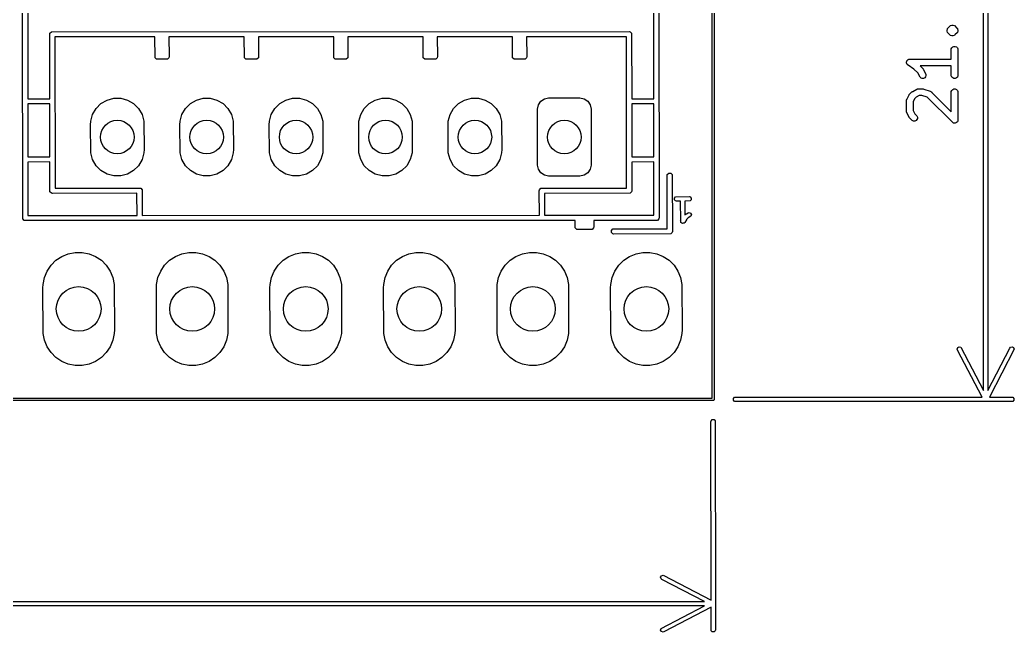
# Model space of a CAD drawing. Extents: x 4.85 to 7.13, y -3.95 to -2.88.
# Drawn here: x 6.259 to 7.135, y -3.946 to -3.407 of the extents above; entities that cross this region are included whole.
import ezdxf

# ---------------------------------------------------------------- set-up
doc = ezdxf.new("R2010")
doc.units = 0
doc.header["$MEASUREMENT"] = 0
doc.layers.add('BLACK', color=7, linetype='CONTINUOUS')

msp = doc.modelspace()

# ---------------------------------------------------------------- linework, layer by layer
at = {"layer": 'BLACK', "linetype": 'CONTINUOUS'}
for p, q in [((6.87075, -2.88073), (6.87083, -3.7411)), ((6.86893, -3.74012), (6.86886, -2.88201)), ((7.10802, -3.73339), (7.10788, -2.88887)), ((7.11166, -2.88881), (7.11181, -3.73333)), ((6.26175, -3.58216), (6.26157, -3.39543)), ((6.82202, -3.39453), (6.8222, -3.58126)), ((6.26612, -3.39779), (6.2662, -3.4763)), ((6.81756, -3.47616), (6.81748, -3.39762)), ((7.07583, -3.41551), (7.07613, -3.41479)), ((7.07613, -3.41479), (7.07627, -3.41445)), ((7.07627, -3.41445), (7.07851, -3.41213)), ((7.07627, -3.41445), (7.07627, -3.41445)), ((7.07851, -3.41213), (7.07896, -3.41176)), ((7.07896, -3.41176), (7.08002, -3.41132)), ((7.08002, -3.41132), (7.08117, -3.41132)), ((7.08117, -3.41132), (7.08224, -3.41176)), ((7.08224, -3.41176), (7.08224, -3.41176)), ((7.08224, -3.41176), (7.08456, -3.414)), ((7.08456, -3.414), (7.08493, -3.41445)), ((7.08493, -3.41445), (7.08507, -3.41479)), ((7.08507, -3.41479), (7.08537, -3.41551)), ((6.28559, -3.41945), (6.28577, -3.41854)), ((6.28566, -3.47616), (6.28559, -3.41945)), ((6.28577, -3.41854), (6.28705, -3.41727)), ((6.28705, -3.41727), (6.79583, -3.41709)), ((6.37813, -3.42178), (6.29014, -3.42181)), ((6.29014, -3.42181), (6.29031, -3.55505)), ((6.37829, -3.44004), (6.37813, -3.42178)), ((6.45687, -3.42175), (6.39056, -3.42177)), ((6.39056, -3.42177), (6.39071, -3.43913)), ((6.45703, -3.44004), (6.45687, -3.42175)), ((6.53561, -3.42172), (6.4693, -3.42175)), ((6.4693, -3.42175), (6.46945, -3.43913)), ((6.53577, -3.44004), (6.53561, -3.42172)), ((6.61435, -3.4217), (6.54804, -3.42172)), ((6.54804, -3.42172), (6.54819, -3.43913)), ((6.61451, -3.44004), (6.61435, -3.4217)), ((6.69309, -3.42167), (6.62678, -3.42169)), ((6.62678, -3.42169), (6.62693, -3.43913)), ((6.69325, -3.44004), (6.69309, -3.42167)), ((6.79347, -3.42163), (6.70552, -3.42166)), ((6.70552, -3.42166), (6.70567, -3.43913)), ((6.79364, -3.55489), (6.79347, -3.42163)), ((6.79583, -3.41709), (6.79673, -3.41727)), ((6.79673, -3.41727), (6.79801, -3.41854)), ((6.79801, -3.41854), (6.79808, -3.4763)), ((7.07583, -3.41667), (7.07583, -3.41551)), ((7.07627, -3.41773), (7.07583, -3.41667)), ((7.07664, -3.41818), (7.07627, -3.41773)), ((7.07627, -3.41773), (7.07627, -3.41773)), ((7.07896, -3.42042), (7.07664, -3.41818)), ((7.08002, -3.42086), (7.07896, -3.42042)), ((7.08117, -3.42086), (7.08002, -3.42086)), ((7.08224, -3.42042), (7.08117, -3.42086)), ((7.08269, -3.42005), (7.08224, -3.42042)), ((7.08493, -3.41773), (7.08269, -3.42005)), ((7.08537, -3.41667), (7.08493, -3.41773)), ((7.08537, -3.41551), (7.08537, -3.41667)), ((7.07952, -3.43296), (7.07958, -3.43239)), ((7.07958, -3.43239), (7.08002, -3.43132)), ((7.08002, -3.43132), (7.08083, -3.43051)), ((7.08083, -3.43051), (7.0819, -3.43007)), ((7.0819, -3.43007), (7.08305, -3.43007)), ((7.08305, -3.43007), (7.08411, -3.43051)), ((7.08411, -3.43051), (7.08493, -3.43132)), ((7.08493, -3.43132), (7.08537, -3.43239)), ((7.08537, -3.43239), (7.08543, -3.45546)), ((6.37957, -3.44132), (6.37829, -3.44004)), ((6.39053, -3.44004), (6.38925, -3.44132)), ((6.39071, -3.43913), (6.39053, -3.44004)), ((6.45831, -3.44132), (6.45703, -3.44004)), ((6.46927, -3.44004), (6.46799, -3.44132)), ((6.46945, -3.43913), (6.46927, -3.44004)), ((6.53705, -3.44132), (6.53577, -3.44004)), ((6.54801, -3.44004), (6.54673, -3.44132)), ((6.54819, -3.43913), (6.54801, -3.44004)), ((6.61579, -3.44132), (6.61451, -3.44004)), ((6.62675, -3.44004), (6.62547, -3.44132)), ((6.62693, -3.43913), (6.62675, -3.44004)), ((6.69453, -3.44132), (6.69325, -3.44004)), ((6.70549, -3.44004), (6.70421, -3.44132)), ((6.70567, -3.43913), (6.70549, -3.44004)), ((7.04282, -3.44131), (7.0431, -3.44126)), ((7.0431, -3.44126), (7.04338, -3.44131)), ((7.07954, -3.44126), (7.07952, -3.43296)), ((6.38047, -3.4415), (6.37957, -3.44132)), ((6.38925, -3.44132), (6.38047, -3.4415)), ((6.45921, -3.4415), (6.45831, -3.44132)), ((6.46799, -3.44132), (6.45921, -3.4415)), ((6.53795, -3.4415), (6.53705, -3.44132)), ((6.54673, -3.44132), (6.53795, -3.4415)), ((6.61669, -3.4415), (6.61579, -3.44132)), ((6.62547, -3.44132), (6.61669, -3.4415)), ((6.69543, -3.4415), (6.69453, -3.44132)), ((6.70421, -3.44132), (6.69543, -3.4415)), ((7.04015, -3.44421), (7.04021, -3.44393)), ((7.04021, -3.4445), (7.04015, -3.44421)), ((7.04021, -3.44363), (7.04032, -3.44337)), ((7.04021, -3.44393), (7.04021, -3.44363)), ((7.04021, -3.44479), (7.04021, -3.4445)), ((7.04032, -3.44506), (7.04021, -3.44479)), ((7.04032, -3.44337), (7.04037, -3.44308)), ((7.04038, -3.44534), (7.04032, -3.44506)), ((7.04037, -3.44308), (7.04054, -3.44284)), ((7.04054, -3.44558), (7.04038, -3.44534)), ((7.04054, -3.44284), (7.04065, -3.44257)), ((7.04065, -3.44585), (7.04054, -3.44558)), ((7.04065, -3.44257), (7.04085, -3.44237)), ((7.04085, -3.44606), (7.04065, -3.44585)), ((7.04085, -3.44237), (7.04101, -3.44212)), ((7.04102, -3.4463), (7.04085, -3.44606)), ((7.04101, -3.44212), (7.04126, -3.44196)), ((7.04146, -3.44666), (7.04102, -3.4463)), ((7.04126, -3.44196), (7.04146, -3.44176)), ((7.04146, -3.44176), (7.04173, -3.44164)), ((7.04146, -3.44667), (7.04146, -3.44666)), ((7.04147, -3.44667), (7.04146, -3.44667)), ((7.04146, -3.44667), (7.04146, -3.44667)), ((7.04667, -3.45008), (7.04147, -3.44667)), ((7.04173, -3.44164), (7.04197, -3.44148)), ((7.04197, -3.44148), (7.04226, -3.44143)), ((7.04226, -3.44143), (7.04253, -3.44131)), ((7.04253, -3.44131), (7.04282, -3.44131)), ((7.04338, -3.44131), (7.07954, -3.44126)), ((7.07956, -3.44711), (7.05205, -3.44715)), ((7.05205, -3.44715), (7.05456, -3.44962)), ((7.05456, -3.44962), (7.05475, -3.44985)), ((7.05475, -3.44985), (7.05481, -3.4499)), ((7.05481, -3.4499), (7.05484, -3.44995)), ((7.05484, -3.44995), (7.05493, -3.45007)), ((7.07958, -3.45604), (7.07956, -3.44711)), ((7.05, -3.45334), (7.04667, -3.45008)), ((7.05202, -3.45727), (7.05, -3.45334)), ((7.05289, -3.45802), (7.05202, -3.45727)), ((7.05398, -3.45839), (7.05289, -3.45802)), ((7.05513, -3.45831), (7.05398, -3.45839)), ((7.05493, -3.45007), (7.05508, -3.45042)), ((7.05508, -3.45042), (7.05699, -3.45414)), ((7.05616, -3.45779), (7.05513, -3.45831)), ((7.05692, -3.45692), (7.05616, -3.45779)), ((7.05728, -3.45583), (7.05692, -3.45692)), ((7.05699, -3.45414), (7.0572, -3.45468)), ((7.0572, -3.45468), (7.05728, -3.45583)), ((7.08002, -3.4571), (7.07958, -3.45604)), ((7.08083, -3.45791), (7.08002, -3.4571)), ((7.0819, -3.45836), (7.08083, -3.45791)), ((7.08305, -3.45836), (7.0819, -3.45836)), ((7.08411, -3.45791), (7.08305, -3.45836)), ((7.08493, -3.4571), (7.08411, -3.45791)), ((7.08537, -3.45604), (7.08493, -3.4571)), ((7.08543, -3.45546), (7.08537, -3.45604)), ((7.05061, -3.46755), (7.05097, -3.46753)), ((7.05097, -3.46753), (7.05103, -3.46755)), ((7.05103, -3.46755), (7.05435, -3.4675)), ((7.05435, -3.4675), (7.05464, -3.46753)), ((7.05464, -3.46753), (7.05472, -3.46753)), ((7.05472, -3.46753), (7.05478, -3.46755)), ((6.2662, -3.4763), (6.28566, -3.47616)), ((6.336, -3.47735), (6.34196, -3.47575)), ((6.34196, -3.47575), (6.34812, -3.47575)), ((6.34812, -3.47575), (6.35408, -3.47735)), ((6.41474, -3.47735), (6.4207, -3.47575)), ((6.4207, -3.47575), (6.42686, -3.47575)), ((6.42686, -3.47575), (6.43282, -3.47735)), ((6.49348, -3.47735), (6.49944, -3.47575)), ((6.49944, -3.47575), (6.5056, -3.47575)), ((6.5056, -3.47575), (6.51156, -3.47735)), ((6.57222, -3.47735), (6.57818, -3.47575)), ((6.57818, -3.47575), (6.58434, -3.47575)), ((6.58434, -3.47575), (6.5903, -3.47735)), ((6.65096, -3.47735), (6.65692, -3.47575)), ((6.65692, -3.47575), (6.66308, -3.47575)), ((6.66308, -3.47575), (6.66904, -3.47735)), ((6.72119, -3.4763), (6.72496, -3.47555)), ((6.72496, -3.47555), (6.75252, -3.47555)), ((6.75252, -3.47555), (6.75629, -3.4763)), ((6.79808, -3.4763), (6.81756, -3.47616)), ((7.04065, -3.47632), (7.0407, -3.47627)), ((7.0407, -3.47627), (7.04234, -3.47289)), ((7.04234, -3.47289), (7.04249, -3.47264)), ((7.04249, -3.47264), (7.04252, -3.47257)), ((7.04252, -3.47257), (7.04257, -3.47252)), ((7.04257, -3.47252), (7.04265, -3.4724)), ((7.04265, -3.4724), (7.0429, -3.47217)), ((7.0429, -3.47217), (7.04476, -3.47024)), ((7.04476, -3.47024), (7.04499, -3.47006)), ((7.04499, -3.47006), (7.04504, -3.47)), ((7.04504, -3.47), (7.0451, -3.46997)), ((7.0451, -3.46997), (7.04521, -3.46988)), ((7.04521, -3.46988), (7.04556, -3.46973)), ((7.04556, -3.46973), (7.04928, -3.46782)), ((7.04732, -3.47603), (7.04601, -3.47874)), ((7.04851, -3.4748), (7.04732, -3.47603)), ((7.05122, -3.4734), (7.04851, -3.4748)), ((7.04928, -3.46782), (7.04982, -3.46761)), ((7.04982, -3.46761), (7.04993, -3.4676)), ((7.04993, -3.4676), (7.05003, -3.46756)), ((7.05003, -3.46756), (7.05061, -3.46755)), ((7.05376, -3.47337), (7.05122, -3.4734)), ((7.05831, -3.47484), (7.05376, -3.47337)), ((7.05478, -3.46755), (7.05493, -3.46756)), ((7.05493, -3.46756), (7.0553, -3.46771)), ((7.0553, -3.46771), (7.06091, -3.46953)), ((7.08083, -3.49728), (7.05831, -3.47484)), ((7.06091, -3.46953), (7.06144, -3.46977)), ((7.06144, -3.46977), (7.06152, -3.46984)), ((7.06152, -3.46984), (7.06162, -3.46988)), ((7.06162, -3.46988), (7.06196, -3.47022)), ((7.06196, -3.47022), (7.06231, -3.47052)), ((7.06231, -3.47052), (7.06235, -3.47061)), ((7.06235, -3.47061), (7.07956, -3.48776)), ((7.07952, -3.47046), (7.07958, -3.46988)), ((7.07956, -3.48776), (7.07952, -3.47046)), ((7.07958, -3.46988), (7.08002, -3.46882)), ((7.08002, -3.46882), (7.08083, -3.468)), ((7.08083, -3.468), (7.0819, -3.46756)), ((7.0819, -3.46756), (7.08305, -3.46756)), ((7.08305, -3.46756), (7.08411, -3.468)), ((7.08411, -3.468), (7.08493, -3.46882)), ((7.08493, -3.46882), (7.08537, -3.46988)), ((7.08537, -3.46988), (7.08543, -3.49483)), ((6.28567, -3.48071), (6.2662, -3.48085)), ((6.2662, -3.48085), (6.26625, -3.52748)), ((6.28573, -3.52734), (6.28567, -3.48071)), ((6.32322, -3.49013), (6.3263, -3.48479)), ((6.3263, -3.48479), (6.33066, -3.48043)), ((6.33066, -3.48043), (6.336, -3.47735)), ((6.35408, -3.47735), (6.35942, -3.48043)), ((6.35942, -3.48043), (6.36378, -3.48479)), ((6.36378, -3.48479), (6.36686, -3.49013)), ((6.40196, -3.49013), (6.40504, -3.48479)), ((6.40504, -3.48479), (6.4094, -3.48043)), ((6.4094, -3.48043), (6.41474, -3.47735)), ((6.43282, -3.47735), (6.43816, -3.48043)), ((6.43816, -3.48043), (6.44252, -3.48479)), ((6.44252, -3.48479), (6.4456, -3.49013)), ((6.4807, -3.49013), (6.48378, -3.48479)), ((6.48378, -3.48479), (6.48814, -3.48043)), ((6.48814, -3.48043), (6.49348, -3.47735)), ((6.51156, -3.47735), (6.5169, -3.48043)), ((6.5169, -3.48043), (6.52126, -3.48479)), ((6.52126, -3.48479), (6.52434, -3.49013)), ((6.55944, -3.49013), (6.56252, -3.48479)), ((6.56252, -3.48479), (6.56688, -3.48043)), ((6.56688, -3.48043), (6.57222, -3.47735)), ((6.5903, -3.47735), (6.59564, -3.48043)), ((6.59564, -3.48043), (6.6, -3.48479)), ((6.6, -3.48479), (6.60308, -3.49013)), ((6.63818, -3.49013), (6.64126, -3.48479)), ((6.64126, -3.48479), (6.64562, -3.48043)), ((6.64562, -3.48043), (6.65096, -3.47735)), ((6.66904, -3.47735), (6.67438, -3.48043)), ((6.67438, -3.48043), (6.67874, -3.48479)), ((6.67874, -3.48479), (6.68182, -3.49013)), ((6.71512, -3.48539), (6.71587, -3.48163)), ((6.71587, -3.48163), (6.718, -3.47843)), ((6.718, -3.47843), (6.72119, -3.4763)), ((6.75629, -3.4763), (6.75948, -3.47843)), ((6.75948, -3.47843), (6.76161, -3.48163)), ((6.76161, -3.48163), (6.76236, -3.48539)), ((6.81756, -3.48071), (6.79809, -3.48085)), ((6.79809, -3.48085), (6.79815, -3.52748)), ((6.81761, -3.52734), (6.81756, -3.48071)), ((7.04015, -3.47796), (7.04021, -3.47738)), ((7.0402, -3.48688), (7.04015, -3.47796)), ((7.04021, -3.47738), (7.04025, -3.47728)), ((7.04025, -3.47728), (7.04026, -3.47718)), ((7.04026, -3.47718), (7.0405, -3.47667)), ((7.0405, -3.47667), (7.04065, -3.47632)), ((7.04601, -3.47874), (7.04605, -3.48672)), ((6.32162, -3.49609), (6.32322, -3.49013)), ((6.36686, -3.49013), (6.36846, -3.49609)), ((6.40036, -3.49609), (6.40196, -3.49013)), ((6.4456, -3.49013), (6.4472, -3.49609)), ((6.4791, -3.49609), (6.4807, -3.49013)), ((6.52434, -3.49013), (6.52594, -3.49609)), ((6.55784, -3.49609), (6.55944, -3.49013)), ((6.60308, -3.49013), (6.60468, -3.49609)), ((6.63658, -3.49609), (6.63818, -3.49013)), ((6.68182, -3.49013), (6.68342, -3.49609)), ((6.71512, -3.53461), (6.71512, -3.48539)), ((6.76236, -3.48539), (6.76236, -3.53461)), ((7.04017, -3.48696), (7.0402, -3.48688)), ((7.0402, -3.48739), (7.04017, -3.48696)), ((7.04021, -3.48791), (7.0402, -3.48739)), ((7.04025, -3.488), (7.04021, -3.48791)), ((7.04026, -3.48811), (7.04025, -3.488)), ((7.04046, -3.48865), (7.04026, -3.48811)), ((7.04238, -3.49237), (7.04046, -3.48865)), ((7.04252, -3.49272), (7.04238, -3.49237)), ((7.04262, -3.49283), (7.04252, -3.49272)), ((7.04265, -3.49289), (7.04262, -3.49283)), ((7.0427, -3.49294), (7.04265, -3.49289)), ((7.04289, -3.49317), (7.0427, -3.49294)), ((7.04521, -3.49541), (7.04289, -3.49317)), ((7.04605, -3.48672), (7.04745, -3.48942)), ((7.04745, -3.48942), (7.04894, -3.49087)), ((7.04894, -3.49087), (7.04931, -3.49131)), ((7.04931, -3.49131), (7.04975, -3.49238)), ((7.04975, -3.49353), (7.04931, -3.49459)), ((7.04975, -3.49238), (7.04975, -3.49353)), ((6.32142, -3.49917), (6.32162, -3.49609)), ((6.32162, -3.52391), (6.32142, -3.49917)), ((6.36846, -3.49609), (6.36866, -3.52083)), ((6.40016, -3.49917), (6.40036, -3.49609)), ((6.40036, -3.52391), (6.40016, -3.49917)), ((6.4472, -3.49609), (6.4474, -3.52083)), ((6.4789, -3.49917), (6.4791, -3.49609)), ((6.4791, -3.52391), (6.4789, -3.49917)), ((6.52594, -3.49609), (6.52614, -3.52083)), ((6.55764, -3.49917), (6.55784, -3.49609)), ((6.55784, -3.52391), (6.55764, -3.49917)), ((6.60468, -3.49609), (6.60488, -3.52083)), ((6.63638, -3.49917), (6.63658, -3.49609)), ((6.63658, -3.52391), (6.63638, -3.49917)), ((6.68342, -3.49609), (6.68362, -3.52083)), ((7.04628, -3.49585), (7.04521, -3.49541)), ((7.04743, -3.49585), (7.04628, -3.49585)), ((7.04849, -3.49541), (7.04743, -3.49585)), ((7.04931, -3.49459), (7.04849, -3.49541)), ((7.08159, -3.4976), (7.08083, -3.49728)), ((7.0819, -3.49773), (7.08159, -3.4976)), ((7.08305, -3.49773), (7.0819, -3.49773)), ((7.0819, -3.49773), (7.0819, -3.49773)), ((7.08411, -3.49728), (7.08305, -3.49773)), ((7.08493, -3.49647), (7.08411, -3.49728)), ((7.08524, -3.49572), (7.08493, -3.49647)), ((7.08537, -3.49541), (7.08524, -3.49572)), ((7.08543, -3.49483), (7.08537, -3.49541)), ((6.26625, -3.52748), (6.28573, -3.52734)), ((6.32322, -3.52987), (6.32162, -3.52391)), ((6.36846, -3.52391), (6.36686, -3.52987)), ((6.36866, -3.52083), (6.36846, -3.52391)), ((6.40196, -3.52987), (6.40036, -3.52391)), ((6.4472, -3.52391), (6.4456, -3.52987)), ((6.4474, -3.52083), (6.4472, -3.52391)), ((6.4807, -3.52987), (6.4791, -3.52391)), ((6.52594, -3.52391), (6.52434, -3.52987)), ((6.52614, -3.52083), (6.52594, -3.52391)), ((6.55944, -3.52987), (6.55784, -3.52391)), ((6.60468, -3.52391), (6.60308, -3.52987)), ((6.60488, -3.52083), (6.60468, -3.52391)), ((6.63818, -3.52987), (6.63658, -3.52391)), ((6.68342, -3.52391), (6.68182, -3.52987)), ((6.68362, -3.52083), (6.68342, -3.52391)), ((6.79815, -3.52748), (6.81761, -3.52734)), ((6.28574, -3.53189), (6.26625, -3.53203)), ((6.26625, -3.53203), (6.2663, -3.57908)), ((6.28577, -3.55815), (6.28574, -3.53189)), ((6.3263, -3.53521), (6.32322, -3.52987)), ((6.33066, -3.53957), (6.3263, -3.53521)), ((6.36378, -3.53521), (6.35942, -3.53957)), ((6.36686, -3.52987), (6.36378, -3.53521)), ((6.40504, -3.53521), (6.40196, -3.52987)), ((6.4094, -3.53957), (6.40504, -3.53521)), ((6.44252, -3.53521), (6.43816, -3.53957)), ((6.4456, -3.52987), (6.44252, -3.53521)), ((6.48378, -3.53521), (6.4807, -3.52987)), ((6.48814, -3.53957), (6.48378, -3.53521)), ((6.52126, -3.53521), (6.5169, -3.53957)), ((6.52434, -3.52987), (6.52126, -3.53521)), ((6.56252, -3.53521), (6.55944, -3.52987)), ((6.56688, -3.53957), (6.56252, -3.53521)), ((6.6, -3.53521), (6.59564, -3.53957)), ((6.60308, -3.52987), (6.6, -3.53521)), ((6.64126, -3.53521), (6.63818, -3.52987)), ((6.64562, -3.53957), (6.64126, -3.53521)), ((6.67874, -3.53521), (6.67438, -3.53957)), ((6.68182, -3.52987), (6.67874, -3.53521)), ((6.71587, -3.53837), (6.71512, -3.53461)), ((6.76236, -3.53461), (6.76161, -3.53837)), ((6.81761, -3.53189), (6.79816, -3.53203)), ((6.79816, -3.53203), (6.79819, -3.55724)), ((6.81766, -3.5789), (6.81761, -3.53189)), ((6.336, -3.54265), (6.33066, -3.53957)), ((6.34196, -3.54425), (6.336, -3.54265)), ((6.34812, -3.54425), (6.34196, -3.54425)), ((6.35408, -3.54265), (6.34812, -3.54425)), ((6.35942, -3.53957), (6.35408, -3.54265)), ((6.41474, -3.54265), (6.4094, -3.53957)), ((6.4207, -3.54425), (6.41474, -3.54265)), ((6.42686, -3.54425), (6.4207, -3.54425)), ((6.43282, -3.54265), (6.42686, -3.54425)), ((6.43816, -3.53957), (6.43282, -3.54265)), ((6.49348, -3.54265), (6.48814, -3.53957)), ((6.49944, -3.54425), (6.49348, -3.54265)), ((6.5056, -3.54425), (6.49944, -3.54425)), ((6.51156, -3.54265), (6.5056, -3.54425)), ((6.5169, -3.53957), (6.51156, -3.54265)), ((6.57222, -3.54265), (6.56688, -3.53957)), ((6.57818, -3.54425), (6.57222, -3.54265)), ((6.58434, -3.54425), (6.57818, -3.54425)), ((6.5903, -3.54265), (6.58434, -3.54425)), ((6.59564, -3.53957), (6.5903, -3.54265)), ((6.65096, -3.54265), (6.64562, -3.53957)), ((6.65692, -3.54425), (6.65096, -3.54265)), ((6.66308, -3.54425), (6.65692, -3.54425)), ((6.66904, -3.54265), (6.66308, -3.54425)), ((6.67438, -3.53957), (6.66904, -3.54265)), ((6.718, -3.54157), (6.71587, -3.53837)), ((6.72119, -3.5437), (6.718, -3.54157)), ((6.72496, -3.54445), (6.72119, -3.5437)), ((6.75252, -3.54445), (6.72496, -3.54445)), ((6.75629, -3.5437), (6.75252, -3.54445)), ((6.75948, -3.54157), (6.75629, -3.5437)), ((6.76161, -3.53837), (6.75948, -3.54157)), ((6.82929, -3.54386), (6.82947, -3.54295)), ((6.82946, -3.59072), (6.82929, -3.54386)), ((6.82947, -3.54295), (6.83075, -3.54168)), ((6.83075, -3.54168), (6.83256, -3.54168)), ((6.83256, -3.54168), (6.83384, -3.54295)), ((6.83384, -3.54295), (6.83402, -3.59307)), ((6.29031, -3.55505), (6.36472, -3.55488)), ((6.36472, -3.55488), (6.36563, -3.55506)), ((6.36563, -3.55506), (6.36691, -3.55634)), ((6.71687, -3.55634), (6.71815, -3.55506)), ((6.71815, -3.55506), (6.79364, -3.55489)), ((6.28705, -3.55943), (6.28577, -3.55815)), ((6.28795, -3.55961), (6.28705, -3.55943)), ((6.36238, -3.55943), (6.28795, -3.55961)), ((6.36252, -3.57905), (6.36238, -3.55943)), ((6.36691, -3.55634), (6.36707, -3.57904)), ((6.71669, -3.55724), (6.71687, -3.55634)), ((6.71685, -3.57893), (6.71669, -3.55724)), ((6.79673, -3.55943), (6.72126, -3.5596)), ((6.72126, -3.5596), (6.7214, -3.57893)), ((6.79801, -3.55815), (6.79673, -3.55943)), ((6.79819, -3.55724), (6.79801, -3.55815)), ((6.83566, -3.56371), (6.83673, -3.56265)), ((6.83566, -3.56522), (6.83566, -3.56371)), ((6.83673, -3.56265), (6.84873, -3.5625)), ((6.84873, -3.5625), (6.84948, -3.56265)), ((6.84948, -3.56265), (6.85055, -3.56371)), ((6.85055, -3.56371), (6.85055, -3.56522)), ((6.83673, -3.56629), (6.83566, -3.56522)), ((6.83748, -3.56644), (6.83673, -3.56629)), ((6.84115, -3.56639), (6.83748, -3.56644)), ((6.84127, -3.5836), (6.84115, -3.56639)), ((6.84948, -3.56629), (6.84494, -3.56634)), ((6.84494, -3.56634), (6.84503, -3.57854)), ((6.85055, -3.56522), (6.84948, -3.56629)), ((6.2663, -3.57908), (6.36252, -3.57905)), ((6.36707, -3.57904), (6.71685, -3.57893)), ((6.7214, -3.57893), (6.81766, -3.5789)), ((6.8222, -3.58126), (6.82202, -3.58216)), ((6.84503, -3.57854), (6.84536, -3.57818)), ((6.84536, -3.57818), (6.84537, -3.57818)), ((6.84537, -3.57817), (6.84546, -3.57807)), ((6.84537, -3.57818), (6.84537, -3.57817)), ((6.84546, -3.57807), (6.8461, -3.57765)), ((6.8461, -3.57765), (6.8463, -3.57765)), ((6.8463, -3.57765), (6.84785, -3.57677)), ((6.84777, -3.58121), (6.84637, -3.58273)), ((6.85021, -3.57982), (6.84777, -3.58121)), ((6.84785, -3.57677), (6.84859, -3.57656)), ((6.84859, -3.57656), (6.85002, -3.57704)), ((6.85002, -3.57704), (6.85069, -3.57839)), ((6.85069, -3.57839), (6.85021, -3.57982)), ((6.26303, -3.58344), (6.26175, -3.58216)), ((6.26394, -3.58362), (6.26303, -3.58344)), ((6.74823, -3.58347), (6.26394, -3.58362)), ((6.74837, -3.59004), (6.74823, -3.58347)), ((6.74965, -3.59132), (6.74837, -3.59004)), ((6.76454, -3.59004), (6.76327, -3.59132)), ((6.76472, -3.58913), (6.76454, -3.59004)), ((6.82075, -3.58344), (6.76461, -3.58346)), ((6.76461, -3.58346), (6.76472, -3.58913)), ((6.82202, -3.58216), (6.82075, -3.58344)), ((6.84117, -3.58377), (6.84127, -3.5836)), ((6.84128, -3.58431), (6.84117, -3.58377)), ((6.84128, -3.58491), (6.84128, -3.58431)), ((6.84143, -3.58505), (6.84128, -3.58491)), ((6.84147, -3.58525), (6.84143, -3.58505)), ((6.84194, -3.58557), (6.84147, -3.58525)), ((6.84235, -3.58597), (6.84194, -3.58557)), ((6.84255, -3.58597), (6.84235, -3.58597)), ((6.84272, -3.58608), (6.84255, -3.58597)), ((6.84328, -3.58597), (6.84272, -3.58608)), ((6.84386, -3.58597), (6.84328, -3.58597)), ((6.844, -3.58583), (6.84386, -3.58597)), ((6.8442, -3.58579), (6.844, -3.58583)), ((6.84474, -3.58524), (6.8442, -3.58579)), ((6.84623, -3.58283), (6.84474, -3.58524)), ((6.84637, -3.58273), (6.84623, -3.58283)), ((6.75055, -3.5915), (6.74965, -3.59132)), ((6.76327, -3.59132), (6.75055, -3.5915)), ((6.78026, -3.59217), (6.78154, -3.59089)), ((6.78026, -3.59397), (6.78026, -3.59217)), ((6.78154, -3.59525), (6.78026, -3.59397)), ((6.78154, -3.59089), (6.82946, -3.59072)), ((6.78244, -3.59543), (6.78154, -3.59525)), ((6.83256, -3.59525), (6.78244, -3.59543)), ((6.83384, -3.59397), (6.83256, -3.59525)), ((6.83402, -3.59307), (6.83384, -3.59397)), ((6.29104, -3.61857), (6.29618, -3.61514)), ((6.29618, -3.61514), (6.30188, -3.61277)), ((6.30188, -3.61277), (6.30794, -3.61157)), ((6.30794, -3.61157), (6.31411, -3.61157)), ((6.31411, -3.61157), (6.32017, -3.61277)), ((6.32017, -3.61277), (6.32587, -3.61514)), ((6.32587, -3.61514), (6.331, -3.61857)), ((6.39104, -3.61857), (6.39618, -3.61514)), ((6.39618, -3.61514), (6.40188, -3.61277)), ((6.40188, -3.61277), (6.40794, -3.61157)), ((6.40794, -3.61157), (6.41411, -3.61157)), ((6.41411, -3.61157), (6.42017, -3.61277)), ((6.42017, -3.61277), (6.42587, -3.61514)), ((6.42587, -3.61514), (6.431, -3.61857)), ((6.49104, -3.61857), (6.49618, -3.61514)), ((6.49618, -3.61514), (6.50188, -3.61277)), ((6.50188, -3.61277), (6.50794, -3.61157)), ((6.50794, -3.61157), (6.51411, -3.61157)), ((6.51411, -3.61157), (6.52017, -3.61277)), ((6.52017, -3.61277), (6.52587, -3.61514)), ((6.52587, -3.61514), (6.531, -3.61857)), ((6.59104, -3.61857), (6.59618, -3.61514)), ((6.59618, -3.61514), (6.60188, -3.61277)), ((6.60188, -3.61277), (6.60794, -3.61157)), ((6.60794, -3.61157), (6.61411, -3.61157)), ((6.61411, -3.61157), (6.62017, -3.61277)), ((6.62017, -3.61277), (6.62587, -3.61514)), ((6.62587, -3.61514), (6.631, -3.61857)), ((6.69104, -3.61857), (6.69618, -3.61514)), ((6.69618, -3.61514), (6.70188, -3.61277)), ((6.70188, -3.61277), (6.70794, -3.61157)), ((6.70794, -3.61157), (6.71411, -3.61157)), ((6.71411, -3.61157), (6.72017, -3.61277)), ((6.72017, -3.61277), (6.72587, -3.61514)), ((6.72587, -3.61514), (6.731, -3.61857)), ((6.79104, -3.61857), (6.79618, -3.61514)), ((6.79618, -3.61514), (6.80188, -3.61277)), ((6.80188, -3.61277), (6.80794, -3.61157)), ((6.80794, -3.61157), (6.81411, -3.61157)), ((6.81411, -3.61157), (6.82017, -3.61277)), ((6.82017, -3.61277), (6.82587, -3.61514)), ((6.82587, -3.61514), (6.831, -3.61857)), ((6.28325, -3.62807), (6.28668, -3.62293)), ((6.28668, -3.62293), (6.29104, -3.61857)), ((6.331, -3.61857), (6.33537, -3.62293)), ((6.33537, -3.62293), (6.3388, -3.62807)), ((6.38325, -3.62807), (6.38668, -3.62293)), ((6.38668, -3.62293), (6.39104, -3.61857)), ((6.431, -3.61857), (6.43537, -3.62293)), ((6.43537, -3.62293), (6.4388, -3.62807)), ((6.48325, -3.62807), (6.48668, -3.62293)), ((6.48668, -3.62293), (6.49104, -3.61857)), ((6.531, -3.61857), (6.53537, -3.62293)), ((6.53537, -3.62293), (6.5388, -3.62807)), ((6.58325, -3.62807), (6.58668, -3.62293)), ((6.58668, -3.62293), (6.59104, -3.61857)), ((6.631, -3.61857), (6.63537, -3.62293)), ((6.63537, -3.62293), (6.6388, -3.62807)), ((6.68325, -3.62807), (6.68668, -3.62293)), ((6.68668, -3.62293), (6.69104, -3.61857)), ((6.731, -3.61857), (6.73537, -3.62293)), ((6.73537, -3.62293), (6.7388, -3.62807)), ((6.78325, -3.62807), (6.78668, -3.62293)), ((6.78668, -3.62293), (6.79104, -3.61857)), ((6.831, -3.61857), (6.83537, -3.62293)), ((6.83537, -3.62293), (6.8388, -3.62807)), ((6.27968, -3.63983), (6.28088, -3.63377)), ((6.28088, -3.63377), (6.28325, -3.62807)), ((6.3388, -3.62807), (6.34116, -3.63377)), ((6.34116, -3.63377), (6.34237, -3.63983)), ((6.37968, -3.63983), (6.38088, -3.63377)), ((6.38088, -3.63377), (6.38325, -3.62807)), ((6.4388, -3.62807), (6.44116, -3.63377)), ((6.44116, -3.63377), (6.44237, -3.63983)), ((6.47968, -3.63983), (6.48088, -3.63377)), ((6.48088, -3.63377), (6.48325, -3.62807)), ((6.5388, -3.62807), (6.54116, -3.63377)), ((6.54116, -3.63377), (6.54237, -3.63983)), ((6.57968, -3.63983), (6.58088, -3.63377)), ((6.58088, -3.63377), (6.58325, -3.62807)), ((6.6388, -3.62807), (6.64116, -3.63377)), ((6.64116, -3.63377), (6.64237, -3.63983)), ((6.67968, -3.63983), (6.68088, -3.63377)), ((6.68088, -3.63377), (6.68325, -3.62807)), ((6.7388, -3.62807), (6.74116, -3.63377)), ((6.74116, -3.63377), (6.74237, -3.63983)), ((6.77968, -3.63983), (6.78088, -3.63377)), ((6.78088, -3.63377), (6.78325, -3.62807)), ((6.8388, -3.62807), (6.84116, -3.63377)), ((6.84116, -3.63377), (6.84237, -3.63983)), ((6.27953, -3.64291), (6.27968, -3.63983)), ((6.34237, -3.63983), (6.34252, -3.67992)), ((6.37953, -3.64291), (6.37968, -3.63983)), ((6.44237, -3.63983), (6.44252, -3.67992)), ((6.47953, -3.64291), (6.47968, -3.63983)), ((6.54237, -3.63983), (6.54252, -3.67992)), ((6.57953, -3.64291), (6.57968, -3.63983)), ((6.64237, -3.63983), (6.64252, -3.67992)), ((6.67953, -3.64291), (6.67968, -3.63983)), ((6.74237, -3.63983), (6.74252, -3.67992)), ((6.77953, -3.64291), (6.77968, -3.63983)), ((6.84237, -3.63983), (6.84252, -3.67992)), ((6.27968, -3.68301), (6.27953, -3.64291)), ((6.37968, -3.68301), (6.37953, -3.64291)), ((6.47968, -3.68301), (6.47953, -3.64291)), ((6.57968, -3.68301), (6.57953, -3.64291)), ((6.67968, -3.68301), (6.67953, -3.64291)), ((6.77968, -3.68301), (6.77953, -3.64291)), ((6.28088, -3.68906), (6.27968, -3.68301)), ((6.34237, -3.68301), (6.34116, -3.68906)), ((6.34252, -3.67992), (6.34237, -3.68301)), ((6.38088, -3.68906), (6.37968, -3.68301)), ((6.44237, -3.68301), (6.44116, -3.68906)), ((6.44252, -3.67992), (6.44237, -3.68301)), ((6.48088, -3.68906), (6.47968, -3.68301)), ((6.54237, -3.68301), (6.54116, -3.68906)), ((6.54252, -3.67992), (6.54237, -3.68301)), ((6.58088, -3.68906), (6.57968, -3.68301)), ((6.64237, -3.68301), (6.64116, -3.68906)), ((6.64252, -3.67992), (6.64237, -3.68301)), ((6.68088, -3.68906), (6.67968, -3.68301)), ((6.74237, -3.68301), (6.74116, -3.68906)), ((6.74252, -3.67992), (6.74237, -3.68301)), ((6.78088, -3.68906), (6.77968, -3.68301)), ((6.84237, -3.68301), (6.84116, -3.68906)), ((6.84252, -3.67992), (6.84237, -3.68301)), ((6.28325, -3.69477), (6.28088, -3.68906)), ((6.28668, -3.6999), (6.28325, -3.69477)), ((6.3388, -3.69477), (6.33537, -3.6999)), ((6.34116, -3.68906), (6.3388, -3.69477)), ((6.38325, -3.69477), (6.38088, -3.68906)), ((6.38668, -3.6999), (6.38325, -3.69477)), ((6.4388, -3.69477), (6.43537, -3.6999)), ((6.44116, -3.68906), (6.4388, -3.69477)), ((6.48325, -3.69477), (6.48088, -3.68906)), ((6.48668, -3.6999), (6.48325, -3.69477)), ((6.5388, -3.69477), (6.53537, -3.6999)), ((6.54116, -3.68906), (6.5388, -3.69477)), ((6.58325, -3.69477), (6.58088, -3.68906)), ((6.58668, -3.6999), (6.58325, -3.69477)), ((6.6388, -3.69477), (6.63537, -3.6999)), ((6.64116, -3.68906), (6.6388, -3.69477)), ((6.68325, -3.69477), (6.68088, -3.68906)), ((6.68668, -3.6999), (6.68325, -3.69477)), ((6.7388, -3.69477), (6.73537, -3.6999)), ((6.74116, -3.68906), (6.7388, -3.69477)), ((6.78325, -3.69477), (6.78088, -3.68906)), ((6.78668, -3.6999), (6.78325, -3.69477)), ((6.8388, -3.69477), (6.83537, -3.6999)), ((6.84116, -3.68906), (6.8388, -3.69477)), ((7.08525, -3.69549), (7.08658, -3.69479)), ((7.08658, -3.69479), (7.08802, -3.69524)), ((7.13166, -3.69524), (7.1331, -3.69479)), ((7.1331, -3.69479), (7.13444, -3.69549)), ((6.29104, -3.70427), (6.28668, -3.6999)), ((6.33537, -3.6999), (6.331, -3.70427)), ((6.39104, -3.70427), (6.38668, -3.6999)), ((6.43537, -3.6999), (6.431, -3.70427)), ((6.49104, -3.70427), (6.48668, -3.6999)), ((6.53537, -3.6999), (6.531, -3.70427)), ((6.59104, -3.70427), (6.58668, -3.6999)), ((6.63537, -3.6999), (6.631, -3.70427)), ((6.69104, -3.70427), (6.68668, -3.6999)), ((6.73537, -3.6999), (6.731, -3.70427)), ((6.79104, -3.70427), (6.78668, -3.6999)), ((6.83537, -3.6999), (6.831, -3.70427)), ((7.08479, -3.69692), (7.08525, -3.69549)), ((7.08501, -3.69766), (7.08479, -3.69692)), ((7.10676, -3.73915), (7.08501, -3.69766)), ((7.08802, -3.69524), (7.10802, -3.73339)), ((7.11181, -3.73333), (7.13118, -3.69584)), ((7.13489, -3.69692), (7.11307, -3.73915)), ((7.13118, -3.69584), (7.13166, -3.69524)), ((7.13444, -3.69549), (7.13489, -3.69692)), ((6.29618, -3.7077), (6.29104, -3.70427)), ((6.30188, -3.71006), (6.29618, -3.7077)), ((6.30794, -3.71127), (6.30188, -3.71006)), ((6.31411, -3.71127), (6.30794, -3.71127)), ((6.32017, -3.71006), (6.31411, -3.71127)), ((6.32587, -3.7077), (6.32017, -3.71006)), ((6.331, -3.70427), (6.32587, -3.7077)), ((6.39618, -3.7077), (6.39104, -3.70427)), ((6.40188, -3.71006), (6.39618, -3.7077)), ((6.40794, -3.71127), (6.40188, -3.71006)), ((6.41411, -3.71127), (6.40794, -3.71127)), ((6.42017, -3.71006), (6.41411, -3.71127)), ((6.42587, -3.7077), (6.42017, -3.71006)), ((6.431, -3.70427), (6.42587, -3.7077)), ((6.49618, -3.7077), (6.49104, -3.70427)), ((6.50188, -3.71006), (6.49618, -3.7077)), ((6.50794, -3.71127), (6.50188, -3.71006)), ((6.51411, -3.71127), (6.50794, -3.71127)), ((6.52017, -3.71006), (6.51411, -3.71127)), ((6.52587, -3.7077), (6.52017, -3.71006)), ((6.531, -3.70427), (6.52587, -3.7077)), ((6.59618, -3.7077), (6.59104, -3.70427)), ((6.60188, -3.71006), (6.59618, -3.7077)), ((6.60794, -3.71127), (6.60188, -3.71006)), ((6.61411, -3.71127), (6.60794, -3.71127)), ((6.62017, -3.71006), (6.61411, -3.71127)), ((6.62587, -3.7077), (6.62017, -3.71006)), ((6.631, -3.70427), (6.62587, -3.7077)), ((6.69618, -3.7077), (6.69104, -3.70427)), ((6.70188, -3.71006), (6.69618, -3.7077)), ((6.70794, -3.71127), (6.70188, -3.71006)), ((6.71411, -3.71127), (6.70794, -3.71127)), ((6.72017, -3.71006), (6.71411, -3.71127)), ((6.72587, -3.7077), (6.72017, -3.71006)), ((6.731, -3.70427), (6.72587, -3.7077)), ((6.79618, -3.7077), (6.79104, -3.70427)), ((6.80188, -3.71006), (6.79618, -3.7077)), ((6.80794, -3.71127), (6.80188, -3.71006)), ((6.81411, -3.71127), (6.80794, -3.71127)), ((6.82017, -3.71006), (6.81411, -3.71127)), ((6.82587, -3.7077), (6.82017, -3.71006)), ((6.831, -3.70427), (6.82587, -3.7077)), ((6.87022, -3.74201), (4.84984, -3.74209)), ((4.85083, -3.74019), (6.86893, -3.74012)), ((6.87075, -3.74148), (6.87022, -3.74201)), ((6.87083, -3.7411), (6.87075, -3.74148)), ((6.88771, -3.74035), (6.88877, -3.73928)), ((6.88771, -3.74186), (6.88771, -3.74035)), ((6.88877, -3.74292), (6.88771, -3.74186)), ((6.88877, -3.73928), (7.10676, -3.73915)), ((6.88953, -3.74307), (6.88877, -3.74292)), ((7.10943, -3.74294), (6.88953, -3.74307)), ((7.10967, -3.74306), (7.10943, -3.74294)), ((7.10984, -3.74301), (7.10967, -3.74306)), ((7.11001, -3.74306), (7.10984, -3.74301)), ((7.11026, -3.74294), (7.11001, -3.74306)), ((7.13368, -3.74292), (7.11026, -3.74294)), ((7.11307, -3.73915), (7.13293, -3.73913)), ((7.13293, -3.73913), (7.13368, -3.73928)), ((7.13368, -3.73928), (7.13475, -3.74035)), ((7.13475, -3.74186), (7.13368, -3.74292)), ((7.13475, -3.74035), (7.13475, -3.74186)), ((6.86787, -3.76079), (6.86802, -3.76003)), ((6.868, -3.91794), (6.86787, -3.76079)), ((6.86802, -3.76003), (6.86909, -3.75897)), ((6.86909, -3.75897), (6.8706, -3.75897)), ((6.8706, -3.75897), (6.87166, -3.76003)), ((6.87166, -3.76003), (6.87179, -3.92091)), ((6.82353, -3.89784), (6.82423, -3.89651)), ((6.82423, -3.89651), (6.82566, -3.89605)), ((6.82566, -3.89605), (6.868, -3.91794)), ((6.82398, -3.89928), (6.82353, -3.89784)), ((6.82458, -3.89976), (6.82398, -3.89928)), ((6.86207, -3.91913), (6.82458, -3.89976)), ((4.85755, -3.91928), (6.86207, -3.91913)), ((6.87179, -3.92091), (6.8718, -3.92093)), ((6.8718, -3.92093), (6.87179, -3.92097)), ((6.87179, -3.92097), (6.87179, -3.92124)), ((6.87179, -3.92124), (6.8718, -3.92127)), ((6.8718, -3.92127), (6.87179, -3.9213)), ((6.87179, -3.9213), (6.87181, -3.94419)), ((6.86213, -3.92292), (4.85762, -3.92307)), ((6.82398, -3.94292), (6.86213, -3.92292)), ((6.86801, -3.92412), (6.8264, -3.94594)), ((6.86802, -3.94494), (6.86801, -3.92412)), ((6.82353, -3.94436), (6.82398, -3.94292)), ((6.82423, -3.9457), (6.82353, -3.94436)), ((6.82566, -3.94615), (6.82423, -3.9457)), ((6.8264, -3.94594), (6.82566, -3.94615)), ((6.86909, -3.94601), (6.86802, -3.94494)), ((6.8706, -3.94601), (6.86909, -3.94601)), ((6.87166, -3.94494), (6.8706, -3.94601)), ((6.87181, -3.94419), (6.87166, -3.94494))]:
    msp.add_line(p, q, dxfattribs=at)
at = {"layer": 'BLACK'}
for centre, radius in [((6.34504, -3.51), 0.01476), ((6.42378, -3.51), 0.01476), ((6.50252, -3.51), 0.01476), ((6.58126, -3.51), 0.01476), ((6.66, -3.51), 0.01476), ((6.73874, -3.51), 0.01476), ((6.31102, -3.66142), 0.01969), ((6.41102, -3.66142), 0.01969), ((6.51102, -3.66142), 0.01969), ((6.61102, -3.66142), 0.01969), ((6.71102, -3.66142), 0.01969), ((6.81102, -3.66142), 0.01969)]:
    msp.add_circle(centre, radius, dxfattribs=at)

doc.saveas('drawing.dxf')
